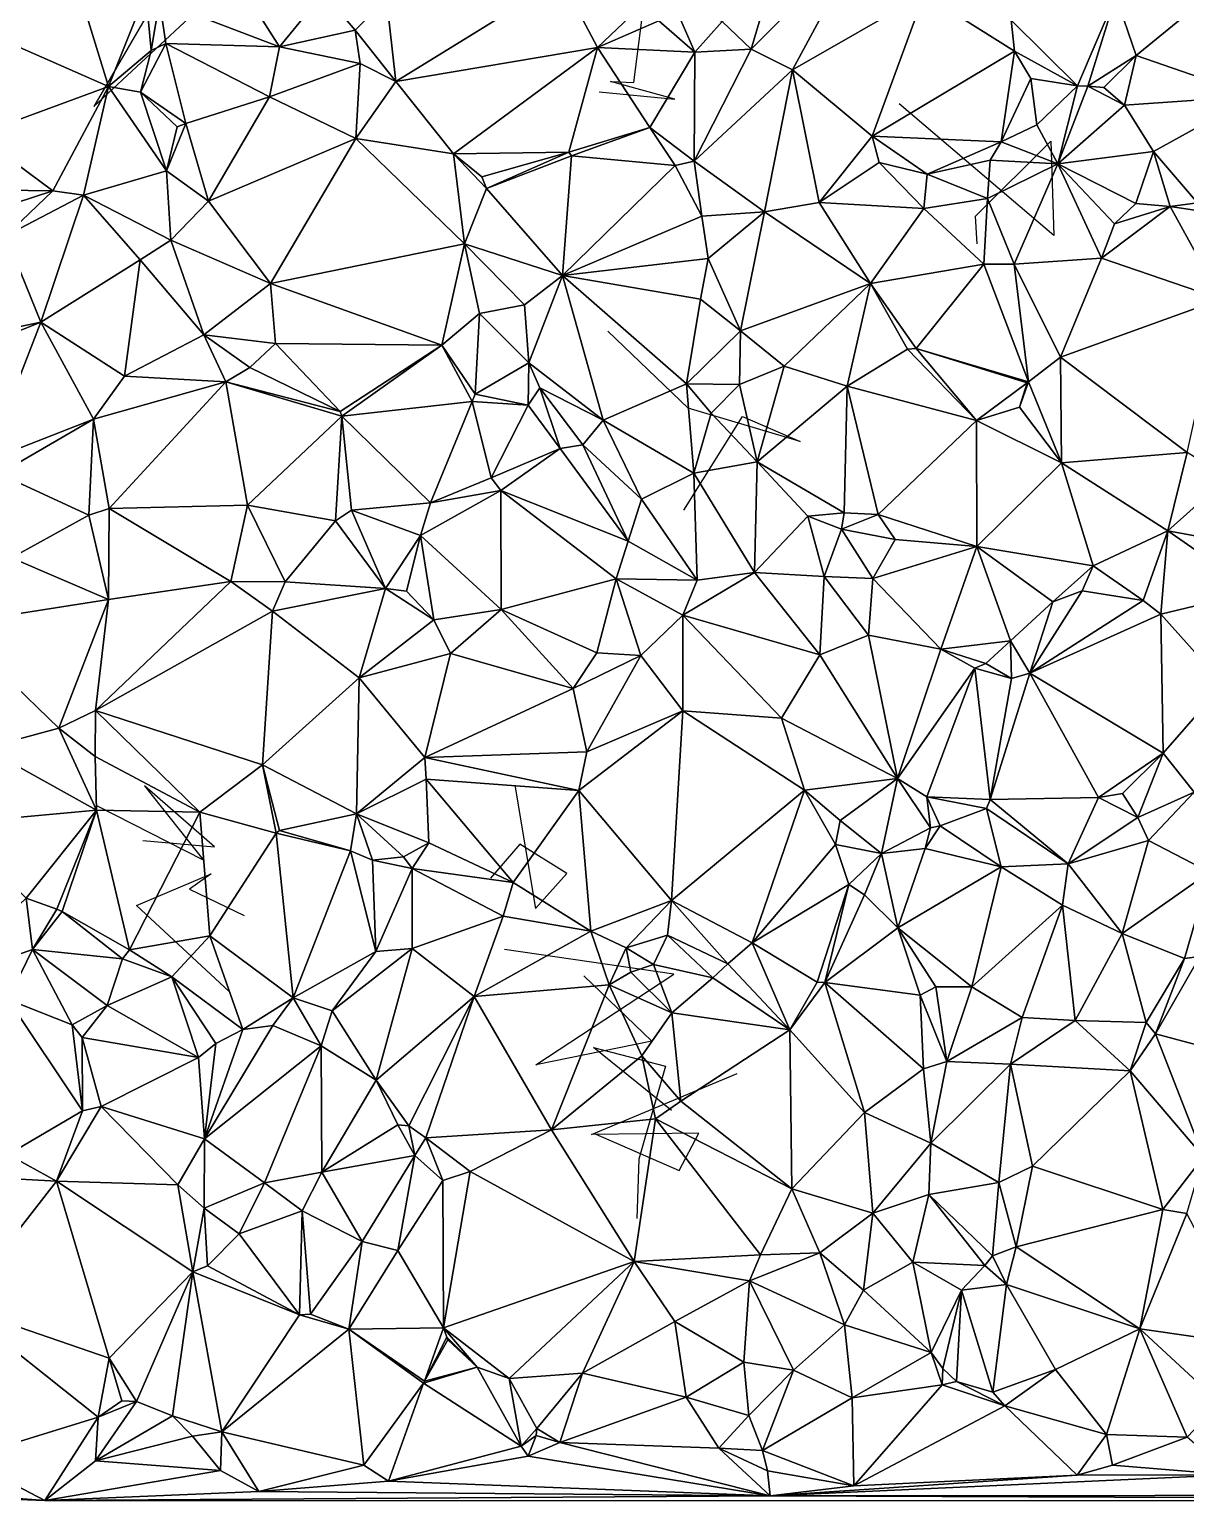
# Model space of a CAD drawing. Header units: metres. Extents: x -15.6 to 15.7, y -15.7 to 15.8.
# Drawn here: x -6.99 to 3.85, y -14.99 to -1.2 of the extents above; entities that cross this region are included whole.
import ezdxf

# ---------------------------------------------------------------- set-up
doc = ezdxf.new("R2010")
doc.units = ezdxf.units.M
doc.layers.add('CRACKS', color=1, linetype='Continuous')
doc.layers.add('STREET_MESH', color=7, linetype='Continuous')

msp = doc.modelspace()

# ---------------------------------------------------------------- linework, layer by layer
at = {"layer": 'CRACKS'}
for points in [[(-5.534, -0.576, 0.1), (-5.418, -0.26, 0.1), (-6.386, -1.922, 0.1), (-5.404, -1.012, 0.1), (-6.737, -0.388, 0.1)], [(-1.649, -1.785, 0.1), (-0.939, -1.854, 0.1), (-1.543, -1.689, 0.1), (-1.322, -1.697, 0.1), (-1.198, -0.72, 0.1)], [(1.895, -3.211, 0.1), (1.881, -2.952, 0.1), (2.586, -2.248, 0.1), (2.613, -3.133, 0.1), (1.163, -1.899, 0.1)], [(-0.854, -5.707, 0.1), (-0.303, -4.83, 0.1), (0.236, -5.064, 0.1), (-0.813, -4.751, 0.1), (-1.568, -4.03, 0.1)], [(-5.925, -8.804, 0.1), (-5.254, -8.864, 0.1), (-5.911, -8.292, 0.1), (-5.357, -8.987, 0.1), (-6.352, -8.482, 0.1)], [(-2.437, -8.287, 0.1), (-2.244, -9.441, 0.1), (-1.952, -9.113, 0.1), (-2.393, -8.84, 0.1), (-2.668, -9.158, 0.1)], [(-5.115, -10.219, 0.1), (-5.985, -9.412, 0.1), (-5.284, -9.118, 0.1), (-5.487, -9.26, 0.1), (-4.976, -9.507, 0.1)], [(-1.791, -10.073, 0.1), (-1.153, -10.684, 0.1), (-2.241, -10.907, 0.1), (-0.949, -10.056, 0.1), (-2.535, -9.825, 0.1)], [(-0.97, -11.334, 0.1), (-1.7, -10.746, 0.1), (-1.027, -10.921, 0.1), (-1.277, -11.79, 0.1), (-1.296, -12.347, 0.1)], [(-1.68, -11.557, 0.1), (-0.899, -11.897, 0.1), (-0.714, -11.549, 0.1), (-1.721, -11.561, 0.1), (-0.355, -10.987, 0.1)]]:
    msp.add_polyline3d(points, dxfattribs=at)
at = {"layer": 'STREET_MESH'}
for points in [[(-0.494, -1.126), (-0.223, -1.385), (0.171, -0.054)], [(-0.223, -1.385), (0.855, -0.299), (0.171, -0.054)], [(-5.344, -0.261), (-5.77, -0.937), (-4.645, -1.364)], [(-4.233, -0.857), (-5.344, -0.261), (-4.645, -1.364)], [(0.164, -1.58), (0.855, -0.299), (-0.223, -1.385)], [(0.855, -0.299), (0.164, -1.58), (1.399, -0.87)], [(3.387, -1.444), (4.784, -0.301), (3.196, -0.887)], [(4.489, -1.828), (4.784, -0.301), (3.387, -1.444)], [(-7.422, -1.221), (-6.916, -0.525), (-7.408, -0.777)], [(-7.422, -1.221), (-6.597, -0.595), (-6.916, -0.525)], [(-6.597, -0.595), (-7.422, -1.221), (-6.247, -1.735)], [(-5.899, -0.859), (-6.597, -0.595), (-6.247, -1.735)], [(-2.001, -0.731), (-3.641, -0.909), (-3.555, -1.689)], [(-2.001, -0.731), (-3.555, -1.689), (-1.663, -1.371)], [(-2.001, -0.731), (-1.663, -1.371), (-1.298, -1.023)], [(-5.847, -1.399), (-5.899, -0.859), (-6.247, -1.735)], [(-5.899, -0.859), (-5.847, -1.399), (-5.77, -0.937)], [(-5.847, -1.399), (-5.709, -1.333), (-5.77, -0.937)], [(-5.77, -0.937), (-5.709, -1.333), (-4.645, -1.364)], [(-3.935, -1.208), (-4.233, -0.857), (-4.645, -1.364)], [(-3.935, -1.208), (-3.641, -0.909), (-4.233, -0.857)], [(-3.555, -1.689), (-3.641, -0.909), (-3.935, -1.208)], [(-0.949, -0.963), (-1.089, -1.122), (-0.752, -1.414)], [(-0.494, -1.126), (-0.949, -0.963), (-0.752, -1.414)], [(0.164, -1.58), (0.911, -2.203), (1.399, -0.87)], [(0.911, -2.203), (2.247, -1.405), (1.399, -0.87)], [(2.247, -1.405), (2.213, -1.113), (1.399, -0.87)], [(3.196, -0.887), (2.213, -1.113), (2.837, -1.731)], [(2.934, -1.734), (3.196, -0.887), (2.837, -1.731)], [(2.934, -1.734), (3.387, -1.444), (3.196, -0.887)], [(-1.663, -1.371), (-1.089, -1.122), (-1.298, -1.023)], [(-6.247, -1.735), (-7.422, -1.221), (-7.479, -2.19)], [(-3.888, -1.52), (-3.935, -1.208), (-4.645, -1.364)], [(-3.555, -1.689), (-3.935, -1.208), (-3.888, -1.52)], [(-1.089, -1.122), (-1.663, -1.371), (-0.752, -1.414)], [(-0.494, -1.126), (-0.752, -1.414), (-0.223, -1.385)], [(2.213, -1.113), (2.247, -1.405), (2.837, -1.731)], [(-5.709, -1.333), (-5.946, -1.788), (-5.521, -2.082)], [(-5.946, -1.788), (-5.709, -1.333), (-5.847, -1.399)], [(-5.709, -1.333), (-5.521, -2.082), (-4.738, -1.832)], [(-5.709, -1.333), (-4.738, -1.832), (-4.645, -1.364)], [(-4.738, -1.832), (-3.888, -1.52), (-4.645, -1.364)], [(-3.555, -1.689), (-3.014, -2.368), (-1.663, -1.371)], [(-3.014, -2.368), (-1.932, -2.353), (-1.663, -1.371)], [(-1.663, -1.371), (-1.932, -2.353), (-1.174, -2.119)], [(-0.752, -1.414), (-1.663, -1.371), (-1.174, -2.119)], [(-5.946, -1.788), (-5.847, -1.399), (-6.247, -1.735)], [(-0.757, -2.436), (-0.752, -1.414), (-1.174, -2.119)], [(-0.757, -2.436), (0.164, -1.58), (-0.223, -1.385)], [(-0.752, -1.414), (-0.757, -2.436), (-0.223, -1.385)], [(2.247, -1.405), (0.911, -2.203), (2.12, -2.256)], [(2.398, -1.66), (2.247, -1.405), (2.12, -2.256)], [(2.247, -1.405), (2.398, -1.66), (2.837, -1.731)], [(2.934, -1.734), (3.084, -1.744), (3.387, -1.444)], [(3.387, -1.444), (3.084, -1.744), (3.278, -1.912)], [(4.489, -1.828), (3.387, -1.444), (3.278, -1.912)], [(-3.888, -1.52), (-4.738, -1.832), (-3.93, -2.224)], [(-3.555, -1.689), (-3.888, -1.52), (-3.93, -2.224)], [(-0.757, -2.436), (-0.098, -2.912), (0.164, -1.58)], [(-0.098, -2.912), (0.416, -2.823), (0.164, -1.58)], [(0.164, -1.58), (0.416, -2.823), (0.911, -2.203)], [(-6.768, -2.714), (-6.247, -1.735), (-7.479, -2.19)], [(-6.247, -1.735), (-6.768, -2.714), (-6.481, -2.754)], [(-6.247, -1.735), (-6.481, -2.754), (-5.703, -2.526)], [(-5.946, -1.788), (-6.247, -1.735), (-5.703, -2.526)], [(-5.521, -2.082), (-5.946, -1.788), (-5.603, -2.115)], [(-5.603, -2.115), (-5.946, -1.788), (-5.703, -2.526)], [(-3.014, -2.368), (-3.555, -1.689), (-3.93, -2.224)], [(2.456, -2.096), (2.398, -1.66), (2.12, -2.256)], [(2.398, -1.66), (2.456, -2.096), (2.837, -1.731)], [(2.456, -2.096), (2.653, -2.462), (2.837, -1.731)], [(2.653, -2.462), (2.934, -1.734), (2.837, -1.731)], [(2.934, -1.734), (2.653, -2.462), (3.278, -1.912)], [(3.084, -1.744), (2.934, -1.734), (3.278, -1.912)], [(-5.521, -2.082), (-5.311, -2.812), (-4.738, -1.832)], [(-4.738, -1.832), (-5.311, -2.812), (-3.93, -2.224)], [(2.653, -2.462), (3.549, -2.345), (3.278, -1.912)], [(3.549, -2.345), (4.489, -1.828), (3.278, -1.912)], [(4.489, -1.828), (3.549, -2.345), (3.962, -2.826)], [(-7.231, -2.708), (-6.768, -2.714), (-7.479, -2.19)], [(-5.311, -2.812), (-5.521, -2.082), (-5.703, -2.526)], [(-5.521, -2.082), (-5.603, -2.115), (-5.703, -2.526)], [(-1.932, -2.353), (-1.906, -2.387), (-1.174, -2.119)], [(-1.906, -2.387), (-0.935, -2.477), (-1.174, -2.119)], [(-0.935, -2.477), (-0.757, -2.436), (-1.174, -2.119)], [(0.416, -2.823), (0.976, -2.45), (0.911, -2.203)], [(0.911, -2.203), (1.427, -2.559), (2.12, -2.256)], [(0.976, -2.45), (1.427, -2.559), (0.911, -2.203)], [(2.653, -2.462), (2.456, -2.096), (2.12, -2.256)], [(-5.311, -2.812), (-4.729, -3.583), (-3.93, -2.224)], [(-4.729, -3.583), (-2.91, -3.212), (-3.93, -2.224)], [(-2.91, -3.212), (-3.014, -2.368), (-3.93, -2.224)], [(1.427, -2.559), (2.016, -2.428), (2.12, -2.256)], [(2.016, -2.428), (2.653, -2.462), (2.12, -2.256)], [(-2.747, -2.583), (-1.932, -2.353), (-3.014, -2.368)], [(-3.014, -2.368), (-2.91, -3.212), (-2.704, -2.693)], [(-2.747, -2.583), (-3.014, -2.368), (-2.704, -2.693)], [(-1.932, -2.353), (-2.747, -2.583), (-2.704, -2.693)], [(-1.906, -2.387), (-1.932, -2.353), (-2.704, -2.693)], [(-1.992, -3.507), (-1.906, -2.387), (-2.704, -2.693)], [(-0.935, -2.477), (-1.906, -2.387), (-1.992, -3.507)], [(-0.685, -2.951), (-0.935, -2.477), (-1.992, -3.507)], [(-0.935, -2.477), (-0.685, -2.951), (-0.757, -2.436)], [(-0.757, -2.436), (-0.685, -2.951), (-0.098, -2.912)], [(0.976, -2.45), (0.416, -2.823), (1.395, -2.88)], [(1.427, -2.559), (0.976, -2.45), (1.395, -2.88)], [(1.992, -2.787), (2.016, -2.428), (1.427, -2.559)], [(2.016, -2.428), (1.992, -2.787), (2.653, -2.462)], [(2.653, -2.462), (1.992, -2.787), (2.241, -3.403)], [(3.062, -3.344), (2.653, -2.462), (2.241, -3.403)], [(3.382, -2.833), (3.549, -2.345), (2.653, -2.462)], [(3.062, -3.344), (3.182, -3.023), (2.653, -2.462)], [(3.182, -3.023), (3.382, -2.833), (2.653, -2.462)], [(3.549, -2.345), (3.382, -2.833), (3.704, -2.861)], [(3.549, -2.345), (3.704, -2.861), (3.962, -2.826)], [(-6.481, -2.754), (-5.662, -3.175), (-5.703, -2.526)], [(-5.662, -3.175), (-5.311, -2.812), (-5.703, -2.526)], [(1.992, -2.787), (1.427, -2.559), (1.395, -2.88)], [(-6.768, -2.714), (-7.231, -2.708), (-7.123, -2.829)], [(-7.209, -3.136), (-6.768, -2.714), (-7.123, -2.829)], [(-6.768, -2.714), (-7.209, -3.136), (-6.481, -2.754)], [(-7.209, -3.136), (-6.883, -3.944), (-6.481, -2.754)], [(-6.883, -3.944), (-5.951, -3.362), (-6.481, -2.754)], [(-5.951, -3.362), (-5.662, -3.175), (-6.481, -2.754)], [(-2.91, -3.212), (-1.992, -3.507), (-2.704, -2.693)], [(-5.662, -3.175), (-4.729, -3.583), (-5.311, -2.812)], [(0.416, -2.823), (-0.098, -2.912), (0.896, -3.583)], [(1.395, -2.88), (0.416, -2.823), (0.896, -3.583)], [(1.959, -3.4), (1.395, -2.88), (0.896, -3.583)], [(1.959, -3.4), (1.992, -2.787), (1.395, -2.88)], [(1.992, -2.787), (1.959, -3.4), (2.241, -3.403)], [(3.704, -2.861), (3.182, -3.023), (3.062, -3.344)], [(4.182, -3.729), (3.704, -2.861), (3.062, -3.344)], [(3.382, -2.833), (3.182, -3.023), (3.704, -2.861)], [(3.704, -2.861), (4, -2.904), (3.962, -2.826)], [(4.182, -3.729), (4, -2.904), (3.704, -2.861)], [(-0.625, -3.347), (-0.685, -2.951), (-1.992, -3.507)], [(-0.685, -2.951), (-0.625, -3.347), (-0.098, -2.912)], [(-0.625, -3.347), (-0.323, -4.025), (-0.098, -2.912)], [(-0.098, -2.912), (-0.323, -4.025), (0.896, -3.583)], [(-6.883, -3.944), (-7.209, -3.136), (-7.731, -4.123)], [(-5.951, -3.362), (-5.354, -4.065), (-5.662, -3.175)], [(-5.662, -3.175), (-5.354, -4.065), (-4.729, -3.583)], [(-2.91, -3.212), (-4.729, -3.583), (-3.123, -4.161)], [(-2.77, -3.863), (-2.91, -3.212), (-3.123, -4.161)], [(-2.347, -3.784), (-1.992, -3.507), (-2.91, -3.212)], [(-2.77, -3.863), (-2.347, -3.784), (-2.91, -3.212)], [(-5.951, -3.362), (-6.883, -3.944), (-6.097, -4.452)], [(-5.354, -4.065), (-5.951, -3.362), (-6.097, -4.452)], [(-0.698, -3.731), (-0.625, -3.347), (-1.992, -3.507)], [(-0.625, -3.347), (-0.698, -3.731), (-0.323, -4.025)], [(1.323, -4.191), (1.959, -3.4), (0.896, -3.583)], [(2.377, -4.503), (1.959, -3.4), (1.323, -4.191)], [(2.241, -3.403), (1.959, -3.4), (2.377, -4.503)], [(2.677, -4.273), (3.062, -3.344), (2.241, -3.403)], [(2.677, -4.273), (2.241, -3.403), (2.377, -4.503)], [(2.677, -4.273), (4.182, -3.729), (3.062, -3.344)], [(-5.354, -4.065), (-4.683, -4.144), (-4.729, -3.583)], [(-4.729, -3.583), (-4.683, -4.144), (-3.123, -4.161)], [(-2.347, -3.784), (-2.308, -4.325), (-1.992, -3.507)], [(-2.308, -4.325), (-1.61, -4.863), (-1.992, -3.507)], [(-1.61, -4.863), (-0.829, -4.522), (-1.992, -3.507)], [(-0.829, -4.522), (-0.698, -3.731), (-1.992, -3.507)], [(-0.323, -4.025), (0.086, -4.358), (0.896, -3.583)], [(0.086, -4.358), (0.676, -4.545), (0.896, -3.583)], [(0.676, -4.545), (1.242, -4.199), (0.896, -3.583)], [(1.242, -4.199), (1.323, -4.191), (0.896, -3.583)], [(-2.347, -3.784), (-2.77, -3.863), (-2.308, -4.325)], [(-0.698, -3.731), (-0.829, -4.522), (-0.323, -4.025)], [(4.182, -3.729), (2.677, -4.273), (3.863, -5.166)], [(-7.768, -4.3), (-6.883, -3.944), (-7.731, -4.123)], [(-6.883, -3.944), (-7.768, -4.3), (-7.387, -5.245)], [(-6.387, -4.853), (-6.883, -3.944), (-7.387, -5.245)], [(-6.883, -3.944), (-6.387, -4.853), (-6.097, -4.452)], [(-2.809, -4.621), (-2.77, -3.863), (-3.123, -4.161)], [(-2.77, -3.863), (-2.809, -4.621), (-2.308, -4.325)], [(-5.354, -4.065), (-6.097, -4.452), (-5.147, -4.504)], [(-4.923, -4.37), (-5.354, -4.065), (-5.147, -4.504)], [(-5.354, -4.065), (-4.923, -4.37), (-4.683, -4.144)], [(-0.829, -4.522), (-0.333, -4.529), (-0.323, -4.025)], [(-0.333, -4.529), (0.086, -4.358), (-0.323, -4.025)], [(-4.923, -4.37), (-4.075, -4.783), (-4.683, -4.144)], [(-4.683, -4.144), (-4.075, -4.783), (-3.123, -4.161)], [(-4.075, -4.783), (-4.061, -4.825), (-3.123, -4.161)], [(-4.061, -4.825), (-2.838, -4.69), (-3.123, -4.161)], [(-2.838, -4.69), (-2.809, -4.621), (-3.123, -4.161)], [(1.888, -4.867), (1.242, -4.199), (0.676, -4.545)], [(1.242, -4.199), (1.888, -4.867), (1.323, -4.191)], [(2.364, -4.515), (2.377, -4.503), (1.323, -4.191)], [(1.888, -4.867), (2.364, -4.515), (1.323, -4.191)], [(2.685, -5.264), (2.677, -4.273), (2.377, -4.503)], [(3.863, -5.166), (2.677, -4.273), (2.685, -5.264)], [(-4.075, -4.783), (-4.923, -4.37), (-5.147, -4.504)], [(-2.809, -4.621), (-2.313, -4.723), (-2.308, -4.325)], [(-2.313, -4.723), (-2.203, -4.562), (-2.308, -4.325)], [(-2.308, -4.325), (-2.203, -4.562), (-1.61, -4.863)], [(-0.333, -4.529), (-0.166, -5.254), (0.086, -4.358)], [(0.086, -4.358), (-0.166, -5.254), (0.676, -4.545)], [(-6.097, -4.452), (-6.387, -4.853), (-5.147, -4.504)], [(-6.387, -4.853), (-6.24, -5.692), (-5.147, -4.504)], [(-6.24, -5.692), (-4.944, -5.66), (-5.147, -4.504)], [(-4.944, -5.66), (-4.061, -4.825), (-5.147, -4.504)], [(-4.061, -4.825), (-4.075, -4.783), (-5.147, -4.504)], [(-0.829, -4.522), (-1.61, -4.863), (-0.759, -5.36)], [(-0.598, -4.798), (-0.829, -4.522), (-0.759, -5.36)], [(-0.333, -4.529), (-0.829, -4.522), (-0.598, -4.798)], [(-0.166, -5.254), (-0.333, -4.529), (-0.598, -4.798)], [(-0.166, -5.254), (0.649, -5.732), (0.676, -4.545)], [(0.649, -5.732), (0.968, -5.748), (0.676, -4.545)], [(0.968, -5.748), (1.888, -4.867), (0.676, -4.545)], [(2.292, -4.742), (2.364, -4.515), (1.888, -4.867)], [(2.292, -4.742), (2.685, -5.264), (2.377, -4.503)], [(2.364, -4.515), (2.292, -4.742), (2.377, -4.503)], [(-2.313, -4.723), (-2.809, -4.621), (-2.838, -4.69)], [(-2.203, -4.562), (-2.313, -4.723), (-2.014, -5.129)], [(-1.802, -5.095), (-2.203, -4.562), (-2.014, -5.129)], [(-2.203, -4.562), (-1.802, -5.095), (-1.61, -4.863)], [(-4.119, -5.808), (-4.061, -4.825), (-4.944, -5.66)], [(-4.061, -4.825), (-4.119, -5.808), (-3.969, -5.708)], [(-4.061, -4.825), (-3.23, -5.639), (-2.838, -4.69)], [(-4.061, -4.825), (-3.969, -5.708), (-3.23, -5.639)], [(-2.838, -4.69), (-3.23, -5.639), (-2.66, -5.406)], [(-2.313, -4.723), (-2.838, -4.69), (-2.66, -5.406)], [(-2.014, -5.129), (-2.313, -4.723), (-2.66, -5.406)], [(-0.166, -5.254), (-0.598, -4.798), (-0.759, -5.36)], [(2.685, -5.264), (2.292, -4.742), (1.888, -4.867)], [(-7.271, -5.368), (-6.387, -4.853), (-7.387, -5.245)], [(-6.387, -4.853), (-7.271, -5.368), (-6.431, -5.753)], [(-6.24, -5.692), (-6.387, -4.853), (-6.431, -5.753)], [(-1.61, -4.863), (-1.802, -5.095), (-1.25, -5.605)], [(-1.61, -4.863), (-1.25, -5.605), (-0.759, -5.36)], [(1.892, -6.049), (1.888, -4.867), (0.968, -5.748)], [(2.685, -5.264), (1.888, -4.867), (1.892, -6.049)], [(-1.802, -5.095), (-2.014, -5.129), (-1.376, -5.997)], [(-1.25, -5.605), (-1.802, -5.095), (-1.376, -5.997)], [(-2.569, -5.523), (-2.014, -5.129), (-2.66, -5.406)], [(-2.014, -5.129), (-2.569, -5.523), (-1.376, -5.997)], [(3.863, -5.166), (2.685, -5.264), (3.683, -5.9)], [(4.241, -5.4), (3.863, -5.166), (3.683, -5.9)], [(-7.271, -5.368), (-7.158, -6.155), (-6.431, -5.753)], [(-0.759, -5.36), (-1.25, -5.605), (-0.73, -6.363)], [(-0.191, -6.293), (-0.166, -5.254), (-0.759, -5.36)], [(-0.191, -6.293), (-0.759, -5.36), (-0.73, -6.363)], [(-0.166, -5.254), (-0.191, -6.293), (0.308, -5.764)], [(0.649, -5.732), (-0.166, -5.254), (0.308, -5.764)], [(2.982, -6.228), (2.685, -5.264), (1.892, -6.049)], [(2.685, -5.264), (2.982, -6.228), (3.683, -5.9)], [(-3.23, -5.639), (-2.569, -5.523), (-2.66, -5.406)], [(4.756, -6.098), (4.241, -5.4), (3.683, -5.9)], [(-3.23, -5.639), (-3.969, -5.708), (-3.324, -5.946)], [(-2.567, -6.638), (-2.569, -5.523), (-3.324, -5.946)], [(-2.569, -5.523), (-3.23, -5.639), (-3.324, -5.946)], [(-2.569, -5.523), (-1.489, -6.351), (-1.376, -5.997)], [(-1.489, -6.351), (-2.569, -5.523), (-2.567, -6.638)], [(-0.73, -6.363), (-1.25, -5.605), (-1.376, -5.997)], [(-7.158, -6.155), (-6.248, -6.546), (-6.431, -5.753)], [(-6.248, -6.546), (-6.24, -5.692), (-6.431, -5.753)], [(-5.1, -6.375), (-6.24, -5.692), (-6.248, -6.546)], [(-6.24, -5.692), (-5.1, -6.375), (-4.944, -5.66)], [(-5.1, -6.375), (-4.591, -6.379), (-4.944, -5.66)], [(-4.591, -6.379), (-4.119, -5.808), (-4.944, -5.66)], [(-3.969, -5.708), (-4.119, -5.808), (-3.65, -6.442)], [(-3.969, -5.708), (-3.65, -6.442), (-3.324, -5.946)], [(-0.191, -6.293), (0.461, -6.329), (0.308, -5.764)], [(0.625, -5.886), (0.649, -5.732), (0.308, -5.764)], [(0.461, -6.329), (0.625, -5.886), (0.308, -5.764)], [(0.649, -5.732), (0.625, -5.886), (0.968, -5.748)], [(0.625, -5.886), (1.126, -5.981), (0.968, -5.748)], [(1.126, -5.981), (1.892, -6.049), (0.968, -5.748)], [(-4.119, -5.808), (-4.591, -6.379), (-3.65, -6.442)], [(0.625, -5.886), (0.461, -6.329), (0.918, -6.348)], [(1.126, -5.981), (0.625, -5.886), (0.918, -6.348)], [(2.982, -6.228), (3.451, -6.553), (3.683, -5.9)], [(3.451, -6.553), (3.618, -6.681), (3.683, -5.9)], [(3.618, -6.681), (4.503, -6.469), (3.683, -5.9)], [(4.503, -6.469), (4.756, -6.098), (3.683, -5.9)], [(-3.65, -6.442), (-3.455, -6.467), (-3.324, -5.946)], [(-3.455, -6.467), (-3.198, -6.735), (-3.324, -5.946)], [(-3.198, -6.735), (-2.567, -6.638), (-3.324, -5.946)], [(-1.489, -6.351), (-0.73, -6.363), (-1.376, -5.997)], [(1.892, -6.049), (1.126, -5.981), (0.918, -6.348)], [(1.892, -6.049), (0.918, -6.348), (1.554, -7.012)], [(2.208, -6.932), (1.892, -6.049), (1.554, -7.012)], [(1.892, -6.049), (2.208, -6.932), (2.606, -6.566)], [(2.982, -6.228), (1.892, -6.049), (2.606, -6.566)], [(-6.248, -6.546), (-7.158, -6.155), (-7.722, -6.776)], [(-0.862, -6.691), (-0.191, -6.293), (-0.73, -6.363)], [(-0.191, -6.293), (-0.862, -6.691), (0.42, -7.065)], [(0.461, -6.329), (-0.191, -6.293), (0.42, -7.065)], [(0.877, -6.88), (0.461, -6.329), (0.42, -7.065)], [(0.461, -6.329), (0.877, -6.88), (0.918, -6.348)], [(2.982, -6.228), (2.606, -6.566), (2.879, -6.465)], [(3.451, -6.553), (2.982, -6.228), (2.879, -6.465)], [(-5.1, -6.375), (-6.369, -7.585), (-4.711, -6.653)], [(-5.1, -6.375), (-6.248, -6.546), (-6.369, -7.585)], [(-4.591, -6.379), (-5.1, -6.375), (-4.711, -6.653)], [(-3.65, -6.442), (-4.591, -6.379), (-4.711, -6.653)], [(-3.899, -7.279), (-3.65, -6.442), (-4.711, -6.653)], [(-3.198, -6.735), (-3.65, -6.442), (-3.899, -7.279)], [(-3.198, -6.735), (-3.455, -6.467), (-3.65, -6.442)], [(-1.489, -6.351), (-2.567, -6.638), (-1.67, -7.044)], [(-1.256, -7.069), (-1.489, -6.351), (-1.67, -7.044)], [(-1.489, -6.351), (-0.862, -6.691), (-0.73, -6.363)], [(-0.862, -6.691), (-1.489, -6.351), (-1.256, -7.069)], [(0.918, -6.348), (0.877, -6.88), (1.554, -7.012)], [(2.606, -6.566), (2.388, -7.235), (2.879, -6.465)], [(2.388, -7.235), (3.451, -6.553), (2.879, -6.465)], [(4.205, -7.338), (4.503, -6.469), (3.618, -6.681)], [(-6.713, -7.751), (-6.248, -6.546), (-7.722, -6.776)], [(-6.248, -6.546), (-6.713, -7.751), (-6.369, -7.585)], [(2.208, -6.932), (2.388, -7.235), (2.606, -6.566)], [(3.618, -6.681), (3.451, -6.553), (2.388, -7.235)], [(-6.369, -7.585), (-4.803, -8.095), (-4.711, -6.653)], [(-4.803, -8.095), (-3.899, -7.279), (-4.711, -6.653)], [(-3.198, -6.735), (-3.899, -7.279), (-3.043, -7.051)], [(-2.567, -6.638), (-3.198, -6.735), (-3.043, -7.051)], [(-1.893, -7.378), (-2.567, -6.638), (-3.043, -7.051)], [(-2.567, -6.638), (-1.893, -7.378), (-1.67, -7.044)], [(-0.862, -6.691), (-1.256, -7.069), (-0.862, -7.588)], [(0.062, -7.658), (-0.862, -6.691), (-0.862, -7.588)], [(-0.862, -6.691), (0.062, -7.658), (0.42, -7.065)], [(3.618, -6.681), (2.388, -7.235), (3.638, -7.985)], [(4.205, -7.338), (3.618, -6.681), (3.638, -7.985)], [(-6.713, -7.751), (-7.722, -6.776), (-7.406, -7.939)], [(1.15, -8.224), (0.877, -6.88), (0.42, -7.065)], [(0.877, -6.88), (1.15, -8.224), (1.554, -7.012)], [(1.15, -8.224), (1.874, -7.19), (1.554, -7.012)], [(1.977, -7.145), (2.208, -6.932), (1.554, -7.012)], [(1.874, -7.19), (1.977, -7.145), (1.554, -7.012)], [(2.208, -6.932), (1.977, -7.145), (2.216, -7.287)], [(2.388, -7.235), (2.208, -6.932), (2.216, -7.287)], [(-3.899, -7.279), (-3.281, -8.025), (-3.043, -7.051)], [(-3.281, -8.025), (-1.893, -7.378), (-3.043, -7.051)], [(-1.893, -7.378), (-1.256, -7.069), (-1.67, -7.044)], [(-1.764, -7.972), (-1.256, -7.069), (-1.893, -7.378)], [(-1.256, -7.069), (-1.764, -7.972), (-0.862, -7.588)], [(0.062, -7.658), (1.15, -8.224), (0.42, -7.065)], [(1.977, -7.145), (1.874, -7.19), (2.216, -7.287)], [(-4.803, -8.095), (-3.924, -8.553), (-3.899, -7.279)], [(-3.924, -8.553), (-3.281, -8.025), (-3.899, -7.279)], [(1.423, -8.395), (1.874, -7.19), (1.15, -8.224)], [(1.423, -8.395), (2.018, -8.42), (1.874, -7.19)], [(1.874, -7.19), (2.018, -8.42), (2.216, -7.287)], [(2.018, -8.42), (2.388, -7.235), (2.216, -7.287)], [(2.018, -8.42), (3.032, -8.402), (2.388, -7.235)], [(2.388, -7.235), (3.032, -8.402), (3.638, -7.985)], [(-3.281, -8.025), (-1.764, -7.972), (-1.893, -7.378)], [(3.931, -8.351), (4.205, -7.338), (3.638, -7.985)], [(-6.713, -7.751), (-6.373, -8.018), (-6.369, -7.585)], [(-6.369, -7.585), (-6.373, -8.018), (-5.39, -8.538)], [(-4.803, -8.095), (-6.369, -7.585), (-5.39, -8.538)], [(-0.862, -7.588), (-1.839, -8.336), (-0.971, -9.368)], [(-1.764, -7.972), (-1.839, -8.336), (-0.862, -7.588)], [(0.278, -8.333), (-0.862, -7.588), (-0.971, -9.368)], [(0.278, -8.333), (0.062, -7.658), (-0.862, -7.588)], [(0.062, -7.658), (0.278, -8.333), (1.15, -8.224)], [(-6.36, -8.519), (-6.713, -7.751), (-7.406, -7.939)], [(-6.373, -8.018), (-6.713, -7.751), (-6.36, -8.519)], [(-7.724, -8.645), (-6.36, -8.519), (-7.406, -7.939)], [(-1.764, -7.972), (-3.281, -8.025), (-1.839, -8.336)], [(3.032, -8.402), (3.258, -8.364), (3.638, -7.985)], [(3.638, -7.985), (3.258, -8.364), (3.402, -8.588)], [(3.931, -8.351), (3.638, -7.985), (3.402, -8.588)], [(-6.373, -8.018), (-6.36, -8.519), (-5.39, -8.538)], [(-4.676, -8.735), (-4.803, -8.095), (-5.39, -8.538)], [(-4.644, -8.711), (-3.924, -8.553), (-4.803, -8.095)], [(-4.676, -8.735), (-4.644, -8.711), (-4.803, -8.095)], [(-3.924, -8.553), (-3.27, -8.228), (-3.281, -8.025)], [(-3.281, -8.025), (-3.27, -8.228), (-1.839, -8.336)], [(-3.924, -8.553), (-3.245, -8.827), (-3.27, -8.228)], [(-3.27, -8.228), (-2.453, -9.199), (-1.839, -8.336)], [(-3.27, -8.228), (-3.245, -8.827), (-2.453, -9.199)], [(0.278, -8.333), (0.61, -8.616), (1.15, -8.224)], [(0.61, -8.616), (0.998, -8.927), (1.15, -8.224)], [(0.998, -8.927), (1.457, -8.685), (1.15, -8.224)], [(1.457, -8.685), (1.423, -8.395), (1.15, -8.224)], [(-2.453, -9.199), (-1.726, -9.655), (-1.839, -8.336)], [(-1.839, -8.336), (-1.726, -9.655), (-0.971, -9.368)], [(-0.214, -9.764), (0.278, -8.333), (-0.971, -9.368)], [(0.278, -8.333), (-0.214, -9.764), (0.568, -8.843)], [(0.61, -8.616), (0.278, -8.333), (0.568, -8.843)], [(1.984, -8.503), (1.423, -8.395), (1.548, -8.666)], [(1.423, -8.395), (1.984, -8.503), (2.018, -8.42)], [(1.423, -8.395), (1.457, -8.685), (1.548, -8.666)], [(3.032, -8.402), (2.018, -8.42), (2.75, -9.023)], [(3.032, -8.402), (2.75, -9.023), (3.402, -8.588)], [(3.258, -8.364), (3.032, -8.402), (3.402, -8.588)], [(3.503, -8.804), (3.931, -8.351), (3.402, -8.588)], [(3.503, -8.804), (4.074, -9.101), (3.931, -8.351)], [(-6.36, -8.519), (-7.724, -8.645), (-7.018, -9.345)], [(-6.731, -9.449), (-6.36, -8.519), (-7.018, -9.345)], [(-6.731, -9.449), (-6.683, -9.47), (-6.36, -8.519)], [(-6.36, -8.519), (-6.683, -9.47), (-6.051, -9.83)], [(-6.36, -8.519), (-6.051, -9.83), (-5.39, -8.538)], [(-5.39, -8.538), (-6.051, -9.83), (-5.297, -9.698)], [(-4.676, -8.735), (-5.39, -8.538), (-5.297, -9.698)], [(2.12, -9.052), (1.984, -8.503), (1.548, -8.666)], [(2.018, -8.42), (1.984, -8.503), (2.75, -9.023)], [(1.984, -8.503), (2.12, -9.052), (2.75, -9.023)], [(-4.644, -8.711), (-3.978, -8.901), (-3.924, -8.553)], [(-3.978, -8.901), (-3.774, -8.989), (-3.924, -8.553)], [(-3.245, -8.827), (-3.924, -8.553), (-3.482, -8.958)], [(-3.924, -8.553), (-3.774, -8.989), (-3.482, -8.958)], [(0.998, -8.927), (0.61, -8.616), (0.568, -8.843)], [(1.408, -8.878), (1.457, -8.685), (0.998, -8.927)], [(1.408, -8.878), (2.12, -9.052), (1.548, -8.666)], [(1.457, -8.685), (1.408, -8.878), (1.548, -8.666)], [(2.75, -9.023), (3.503, -8.804), (3.402, -8.588)], [(-4.515, -10.28), (-4.676, -8.735), (-5.297, -9.698)], [(-4.644, -8.711), (-4.676, -8.735), (-3.978, -8.901)], [(-3.978, -8.901), (-4.676, -8.735), (-4.515, -10.28)], [(3.255, -9.675), (3.503, -8.804), (2.75, -9.023)], [(3.503, -8.804), (3.255, -9.675), (4.074, -9.101)], [(-3.741, -9.845), (-3.978, -8.901), (-4.515, -10.28)], [(-3.774, -8.989), (-3.978, -8.901), (-3.741, -9.845)], [(-3.482, -8.958), (-3.774, -8.989), (-3.4, -9.067)], [(-3.245, -8.827), (-3.482, -8.958), (-3.4, -9.067)], [(-2.453, -9.199), (-3.245, -8.827), (-3.4, -9.067)], [(0.568, -8.843), (-0.214, -9.764), (0.694, -9.216)], [(0.998, -8.927), (0.568, -8.843), (0.694, -9.216)], [(0.839, -9.314), (0.998, -8.927), (0.694, -9.216)], [(0.998, -8.927), (0.839, -9.314), (1.152, -9.623)], [(1.408, -8.878), (0.998, -8.927), (1.152, -9.623)], [(1.408, -8.878), (1.152, -9.623), (2.12, -9.052)], [(-3.774, -8.989), (-3.741, -9.845), (-3.4, -9.067)], [(-3.741, -9.845), (-3.401, -9.817), (-3.4, -9.067)], [(-3.401, -9.817), (-2.549, -9.513), (-3.4, -9.067)], [(-2.549, -9.513), (-2.453, -9.199), (-3.4, -9.067)], [(1.152, -9.623), (1.847, -10.177), (2.12, -9.052)], [(1.847, -10.177), (2.696, -9.409), (2.12, -9.052)], [(2.12, -9.052), (2.696, -9.409), (2.75, -9.023)], [(2.696, -9.409), (3.255, -9.675), (2.75, -9.023)], [(3.255, -9.675), (3.838, -9.91), (4.074, -9.101)], [(4.074, -9.101), (3.838, -9.91), (3.984, -9.892)], [(-2.549, -9.513), (-1.726, -9.655), (-2.453, -9.199)], [(-0.214, -9.764), (0.397, -10.133), (0.694, -9.216)], [(0.397, -10.133), (0.468, -10.135), (0.694, -9.216)], [(0.468, -10.135), (0.839, -9.314), (0.694, -9.216)], [(-7.863, -10.145), (-6.959, -9.826), (-7.018, -9.345)], [(-6.959, -9.826), (-6.731, -9.449), (-7.018, -9.345)], [(-1.726, -9.655), (-1.396, -9.81), (-0.971, -9.368)], [(-1.396, -9.81), (-1.007, -9.691), (-0.971, -9.368)], [(-1.007, -9.691), (-0.441, -9.961), (-0.971, -9.368)], [(-0.441, -9.961), (-0.214, -9.764), (-0.971, -9.368)], [(0.839, -9.314), (0.468, -10.135), (1.152, -9.623)], [(-6.683, -9.47), (-6.731, -9.449), (-6.959, -9.826)], [(-6.117, -9.914), (-6.683, -9.47), (-6.959, -9.826)], [(-6.683, -9.47), (-6.117, -9.914), (-6.051, -9.83)], [(-2.549, -9.513), (-3.401, -9.817), (-2.82, -10.268)], [(-1.726, -9.655), (-2.549, -9.513), (-2.82, -10.268)], [(2.696, -9.409), (1.847, -10.177), (2.319, -10.463)], [(2.696, -9.409), (2.319, -10.463), (2.814, -10.493)], [(3.255, -9.675), (2.696, -9.409), (2.814, -10.493)], [(0.468, -10.135), (1.36, -10.253), (1.152, -9.623)], [(1.152, -9.623), (1.36, -10.253), (1.509, -10.177)], [(1.847, -10.177), (1.152, -9.623), (1.509, -10.177)], [(-6.051, -9.83), (-5.655, -10.082), (-5.297, -9.698)], [(-5.655, -10.082), (-4.987, -10.577), (-5.297, -9.698)], [(-4.987, -10.577), (-4.515, -10.28), (-5.297, -9.698)], [(-1.553, -10.158), (-1.726, -9.655), (-2.82, -10.268)], [(-1.726, -9.655), (-1.553, -10.158), (-1.396, -9.81)], [(-1.14, -9.968), (-1.007, -9.691), (-1.396, -9.81)], [(-1.14, -9.968), (-0.582, -10.092), (-1.007, -9.691)], [(-0.582, -10.092), (-0.441, -9.961), (-1.007, -9.691)], [(-0.214, -9.764), (-0.441, -9.961), (0.141, -10.578)], [(0.397, -10.133), (-0.214, -9.764), (0.141, -10.578)], [(3.479, -10.511), (3.255, -9.675), (2.814, -10.493)], [(3.479, -10.511), (3.838, -9.91), (3.255, -9.675)], [(-7.188, -10.296), (-6.959, -9.826), (-7.863, -10.145)], [(-6.959, -9.826), (-7.188, -10.296), (-6.589, -10.532)], [(-6.261, -10.352), (-6.959, -9.826), (-6.589, -10.532)], [(-6.261, -10.352), (-6.117, -9.914), (-6.959, -9.826)], [(-5.655, -10.082), (-6.117, -9.914), (-6.261, -10.352)], [(-6.117, -9.914), (-5.655, -10.082), (-6.051, -9.83)], [(-4.151, -10.401), (-3.741, -9.845), (-4.515, -10.28)], [(-3.739, -11.052), (-3.401, -9.817), (-4.151, -10.401)], [(-3.401, -9.817), (-3.741, -9.845), (-4.151, -10.401)], [(-3.401, -9.817), (-3.739, -11.052), (-2.82, -10.268)], [(-1.553, -10.158), (-1.352, -10.037), (-1.396, -9.81)], [(-1.352, -10.037), (-1.14, -9.968), (-1.396, -9.81)], [(3.838, -9.91), (3.479, -10.511), (3.566, -10.617)], [(3.566, -10.617), (4.838, -10.956), (3.984, -9.892)], [(3.838, -9.91), (3.566, -10.617), (3.984, -9.892)], [(-1.553, -10.158), (-0.968, -10.421), (-1.352, -10.037)], [(-0.968, -10.421), (-1.14, -9.968), (-1.352, -10.037)], [(-0.582, -10.092), (-1.14, -9.968), (-0.968, -10.421)], [(-0.441, -9.961), (-0.582, -10.092), (0.141, -10.578)], [(-5.655, -10.082), (-6.261, -10.352), (-5.403, -10.838)], [(-5.24, -10.707), (-5.655, -10.082), (-5.403, -10.838)], [(-5.655, -10.082), (-5.24, -10.707), (-4.987, -10.577)], [(-2.095, -11.518), (-1.553, -10.158), (-2.82, -10.268)], [(-1.248, -10.824), (-1.553, -10.158), (-2.095, -11.518)], [(-0.968, -10.421), (-1.553, -10.158), (-1.248, -10.824)], [(-0.582, -10.092), (-0.968, -10.421), (0.141, -10.578)], [(0.468, -10.135), (0.397, -10.133), (0.141, -10.578)], [(0.468, -10.135), (0.141, -10.578), (0.841, -11.353)], [(0.468, -10.135), (1.393, -10.944), (1.36, -10.253)], [(1.393, -10.944), (0.468, -10.135), (0.841, -11.353)], [(1.36, -10.253), (1.612, -10.875), (1.509, -10.177)], [(1.612, -10.875), (1.847, -10.177), (1.509, -10.177)], [(2.319, -10.463), (1.847, -10.177), (1.612, -10.875)], [(-6.491, -11.338), (-7.188, -10.296), (-7.188, -11.749)], [(-7.188, -10.296), (-6.491, -11.338), (-6.589, -10.532)], [(-4.987, -10.577), (-4.706, -10.538), (-4.515, -10.28)], [(-4.515, -10.28), (-4.706, -10.538), (-4.255, -10.729)], [(-4.151, -10.401), (-4.515, -10.28), (-4.255, -10.729)], [(-2.82, -10.268), (-3.739, -11.052), (-3.432, -11.48)], [(-3.274, -11.591), (-2.82, -10.268), (-3.432, -11.48)], [(-3.274, -11.591), (-2.095, -11.518), (-2.82, -10.268)], [(1.36, -10.253), (1.393, -10.944), (1.612, -10.875)], [(-6.494, -10.652), (-6.261, -10.352), (-6.589, -10.532)], [(-6.261, -10.352), (-6.494, -10.652), (-5.403, -10.838)], [(-3.739, -11.052), (-4.151, -10.401), (-4.255, -10.729)], [(-0.968, -10.421), (-1.248, -10.824), (-0.881, -11.248)], [(0.141, -10.578), (-0.968, -10.421), (-0.881, -11.248)], [(2.319, -10.463), (1.612, -10.875), (2.208, -10.9)], [(2.814, -10.493), (2.319, -10.463), (2.208, -10.9)], [(-6.491, -11.338), (-6.494, -10.652), (-6.589, -10.532)], [(-4.706, -10.538), (-5.348, -11.601), (-4.255, -10.729)], [(-5.348, -11.601), (-4.706, -10.538), (-4.987, -10.577)], [(-5.24, -10.707), (-5.348, -11.601), (-4.987, -10.577)], [(0.157, -12.071), (0.141, -10.578), (-0.881, -11.248)], [(0.141, -10.578), (0.157, -12.071), (0.841, -11.353)], [(3.33, -10.963), (2.814, -10.493), (2.208, -10.9)], [(3.479, -10.511), (2.814, -10.493), (3.33, -10.963)], [(3.566, -10.617), (3.479, -10.511), (3.33, -10.963)], [(4.018, -11.77), (3.566, -10.617), (3.33, -10.963)], [(3.566, -10.617), (4.018, -11.77), (4.838, -10.956)], [(-6.494, -10.652), (-6.315, -11.297), (-5.403, -10.838)], [(-6.491, -11.338), (-6.315, -11.297), (-6.494, -10.652)], [(-5.348, -11.601), (-5.24, -10.707), (-5.403, -10.838)], [(-5.348, -11.601), (-4.786, -12.013), (-4.255, -10.729)], [(-4.786, -12.013), (-4.247, -11.913), (-4.255, -10.729)], [(-4.247, -11.913), (-3.739, -11.052), (-4.255, -10.729)], [(-6.315, -11.297), (-5.348, -11.601), (-5.403, -10.838)], [(-1.12, -11.412), (-1.248, -10.824), (-2.095, -11.518)], [(-1.248, -10.824), (-1.12, -11.412), (-0.881, -11.248)], [(1.393, -10.944), (1.46, -11.642), (1.612, -10.875)], [(1.612, -10.875), (1.46, -11.642), (2.208, -10.9)], [(1.46, -11.642), (1.393, -10.944), (0.841, -11.353)], [(1.46, -11.642), (2.098, -12.009), (2.208, -10.9)], [(2.098, -12.009), (2.413, -11.857), (2.208, -10.9)], [(2.413, -11.857), (3.33, -10.963), (2.208, -10.9)], [(2.413, -11.857), (3.636, -12.262), (3.33, -10.963)], [(3.636, -12.262), (4.018, -11.77), (3.33, -10.963)], [(-4.247, -11.913), (-3.536, -11.47), (-3.739, -11.052)], [(-3.739, -11.052), (-3.536, -11.47), (-3.432, -11.48)], [(-5.598, -12.032), (-6.315, -11.297), (-6.735, -11.998)], [(-6.315, -11.297), (-6.491, -11.338), (-6.735, -11.998)], [(-6.315, -11.297), (-5.598, -12.032), (-5.348, -11.601)], [(-1.12, -11.412), (0.157, -12.071), (-0.881, -11.248)], [(-6.735, -11.998), (-6.491, -11.338), (-7.188, -11.749)], [(-1.319, -12.752), (-1.12, -11.412), (-2.095, -11.518)], [(-0.136, -12.688), (-1.12, -11.412), (-1.319, -12.752)], [(-1.12, -11.412), (-0.136, -12.688), (0.157, -12.071)], [(0.157, -12.071), (0.919, -12.299), (0.841, -11.353)], [(0.919, -12.299), (1.46, -11.642), (0.841, -11.353)], [(-4.247, -11.913), (-3.375, -11.756), (-3.536, -11.47)], [(-3.536, -11.47), (-3.375, -11.756), (-3.432, -11.48)], [(-3.375, -11.756), (-3.274, -11.591), (-3.432, -11.48)], [(-3.274, -11.591), (-2.856, -11.906), (-2.095, -11.518)], [(-2.856, -11.906), (-1.319, -12.752), (-2.095, -11.518)], [(-5.598, -12.032), (-5.352, -12.252), (-5.348, -11.601)], [(-5.352, -12.252), (-4.786, -12.013), (-5.348, -11.601)], [(-3.114, -11.99), (-3.274, -11.591), (-3.375, -11.756)], [(-3.114, -11.99), (-2.856, -11.906), (-3.274, -11.591)], [(1.442, -12.122), (1.46, -11.642), (0.919, -12.299)], [(1.46, -11.642), (1.442, -12.122), (2.098, -12.009)], [(-7.535, -11.954), (-6.735, -11.998), (-7.188, -11.749)], [(-3.375, -11.756), (-4.247, -11.913), (-3.871, -12.563)], [(-3.534, -12.649), (-3.375, -11.756), (-3.871, -12.563)], [(-3.534, -12.649), (-3.114, -11.99), (-3.375, -11.756)], [(2.26, -12.612), (2.413, -11.857), (2.098, -12.009)], [(2.413, -11.857), (2.26, -12.612), (3.636, -12.262)], [(3.86, -12.3), (4.018, -11.77), (3.636, -12.262)], [(-7.652, -13.171), (-6.735, -11.998), (-7.535, -11.954)], [(-6.735, -11.998), (-7.652, -13.171), (-6.24, -13.658)], [(-6.735, -11.998), (-6.24, -13.658), (-5.458, -12.849)], [(-5.598, -12.032), (-6.735, -11.998), (-5.458, -12.849)], [(-4.247, -11.913), (-4.786, -12.013), (-4.431, -12.275)], [(-4.247, -11.913), (-4.431, -12.275), (-3.871, -12.563)], [(-3.534, -12.649), (-3.108, -13.371), (-3.114, -11.99)], [(-3.114, -11.99), (-3.108, -13.371), (-2.856, -11.906)], [(-3.108, -13.371), (-1.319, -12.752), (-2.856, -11.906)], [(-5.352, -12.252), (-5.598, -12.032), (-5.458, -12.849)], [(-5.022, -12.492), (-4.786, -12.013), (-5.352, -12.252)], [(-4.786, -12.013), (-5.022, -12.492), (-4.431, -12.275)], [(-0.136, -12.688), (0.422, -12.67), (0.157, -12.071)], [(0.157, -12.071), (0.422, -12.67), (0.919, -12.299)], [(1.293, -12.756), (1.442, -12.122), (0.919, -12.299)], [(1.442, -12.122), (1.293, -12.756), (1.968, -12.787)], [(1.442, -12.122), (2.04, -12.698), (2.098, -12.009)], [(2.04, -12.698), (1.442, -12.122), (1.968, -12.787)], [(2.04, -12.698), (2.26, -12.612), (2.098, -12.009)], [(-5.32, -12.791), (-5.352, -12.252), (-5.458, -12.849)], [(-5.32, -12.791), (-5.022, -12.492), (-5.352, -12.252)], [(2.26, -12.612), (3.421, -13.381), (3.636, -12.262)], [(3.421, -13.381), (3.86, -12.3), (3.636, -12.262)], [(-4.431, -12.275), (-5.022, -12.492), (-4.457, -13.251)], [(-4.355, -13.245), (-4.431, -12.275), (-4.457, -13.251)], [(-4.431, -12.275), (-4.355, -13.245), (-3.871, -12.563)], [(0.422, -12.67), (0.829, -13.019), (0.919, -12.299)], [(0.829, -13.019), (1.293, -12.756), (0.919, -12.299)], [(3.86, -12.3), (3.421, -13.381), (4.508, -13.539)], [(-5.022, -12.492), (-5.32, -12.791), (-4.457, -13.251)], [(-4.355, -13.245), (-3.996, -13.386), (-3.871, -12.563)], [(-3.996, -13.386), (-3.534, -12.649), (-3.871, -12.563)], [(-3.108, -13.371), (-3.534, -12.649), (-3.996, -13.386)], [(-0.136, -12.688), (-1.319, -12.752), (-0.237, -12.933)], [(0.422, -12.67), (-0.136, -12.688), (-0.237, -12.933)], [(0.652, -13.343), (0.422, -12.67), (-0.237, -12.933)], [(0.422, -12.67), (0.652, -13.343), (0.829, -13.019)], [(2.04, -12.698), (2.17, -12.966), (2.26, -12.612)], [(2.17, -12.966), (3.421, -13.381), (2.26, -12.612)], [(-5.32, -12.791), (-5.458, -12.849), (-4.457, -13.251)], [(-3.108, -13.371), (-2.492, -13.848), (-1.319, -12.752)], [(-2.492, -13.848), (-1.803, -13.797), (-1.319, -12.752)], [(-1.803, -13.797), (-0.94, -13.312), (-1.319, -12.752)], [(-1.319, -12.752), (-0.94, -13.312), (-0.237, -12.933)], [(1.464, -13.604), (1.293, -12.756), (0.829, -13.019)], [(1.968, -12.787), (1.293, -12.756), (1.748, -13.019)], [(1.293, -12.756), (1.464, -13.604), (1.748, -13.019)], [(2.17, -12.966), (1.968, -12.787), (1.748, -13.019)], [(2.17, -12.966), (2.04, -12.698), (1.968, -12.787)], [(-5.458, -12.849), (-6.24, -13.658), (-5.984, -14.062)], [(-5.647, -14.198), (-5.458, -12.849), (-5.984, -14.062)], [(-5.458, -12.849), (-5.647, -14.198), (-5.185, -14.346)], [(-5.458, -12.849), (-5.185, -14.346), (-4.457, -13.251)], [(-0.94, -13.312), (-0.293, -13.693), (-0.237, -12.933)], [(-0.293, -13.693), (0.174, -13.768), (-0.237, -12.933)], [(0.174, -13.768), (0.652, -13.343), (-0.237, -12.933)], [(0.652, -13.343), (1.464, -13.604), (0.829, -13.019)], [(1.464, -13.604), (1.574, -13.755), (1.748, -13.019)], [(1.574, -13.755), (1.703, -13.875), (1.748, -13.019)], [(1.703, -13.875), (2.042, -13.976), (1.748, -13.019)], [(2.042, -13.976), (2.17, -12.966), (1.748, -13.019)], [(2.631, -13.762), (2.17, -12.966), (2.042, -13.976)], [(2.17, -12.966), (2.631, -13.762), (3.421, -13.381)], [(-6.343, -14.21), (-7.652, -13.171), (-7.599, -14.596)], [(-7.652, -13.171), (-6.343, -14.21), (-6.24, -13.658)], [(-5.185, -14.346), (-3.996, -13.386), (-4.457, -13.251)], [(-3.996, -13.386), (-4.355, -13.245), (-4.457, -13.251)], [(-3.284, -13.874), (-3.108, -13.371), (-3.996, -13.386)], [(-3.284, -13.874), (-3.075, -13.459), (-3.108, -13.371)], [(-2.492, -13.848), (-3.108, -13.371), (-2.792, -13.74)], [(-3.108, -13.371), (-3.075, -13.459), (-2.792, -13.74)], [(-0.94, -13.312), (-1.803, -13.797), (-0.832, -14.021)], [(-0.293, -13.693), (-0.94, -13.312), (-0.832, -14.021)], [(0.652, -13.343), (0.174, -13.768), (0.723, -14.028)], [(1.464, -13.604), (0.652, -13.343), (0.723, -14.028)], [(-3.855, -14.661), (-3.996, -13.386), (-5.185, -14.346)], [(-3.296, -13.89), (-3.996, -13.386), (-3.855, -14.661)], [(-3.284, -13.874), (-3.996, -13.386), (-3.296, -13.89)], [(-3.075, -13.459), (-3.284, -13.874), (-3.066, -13.485)], [(-3.066, -13.485), (-3.284, -13.874), (-2.792, -13.74)], [(-3.075, -13.459), (-3.066, -13.485), (-2.792, -13.74)], [(2.631, -13.762), (3.107, -14.374), (3.421, -13.381)], [(3.421, -13.381), (3.107, -14.374), (3.865, -14.396)], [(3.421, -13.381), (3.865, -14.396), (4.17, -14.077)], [(3.421, -13.381), (4.17, -14.077), (4.508, -13.539)], [(1.567, -13.907), (1.464, -13.604), (0.723, -14.028)], [(1.464, -13.604), (1.567, -13.907), (1.574, -13.755)], [(-6.343, -14.21), (-6.124, -14.058), (-6.24, -13.658)], [(-6.24, -13.658), (-6.124, -14.058), (-5.984, -14.062)], [(-3.284, -13.874), (-3.296, -13.89), (-2.792, -13.74)], [(-3.296, -13.89), (-2.379, -14.483), (-2.792, -13.74)], [(-2.379, -14.483), (-2.492, -13.848), (-2.792, -13.74)], [(-0.245, -14.195), (-0.293, -13.693), (-0.832, -14.021)], [(-0.245, -14.195), (0.174, -13.768), (-0.293, -13.693)], [(0.174, -13.768), (-0.245, -14.195), (-0.118, -14.523)], [(0.174, -13.768), (-0.118, -14.523), (0.723, -14.028)], [(1.567, -13.907), (1.703, -13.875), (1.574, -13.755)], [(2.155, -14.104), (2.631, -13.762), (2.042, -13.976)], [(2.155, -14.104), (3.107, -14.374), (2.631, -13.762)], [(-3.296, -13.89), (-3.855, -14.661), (-3.624, -14.81)], [(-2.379, -14.483), (-3.296, -13.89), (-3.624, -14.81)], [(-2.492, -13.848), (-2.232, -14.315), (-1.803, -13.797)], [(-2.379, -14.483), (-2.232, -14.315), (-2.492, -13.848)], [(-2.232, -14.315), (-2.018, -14.446), (-1.803, -13.797)], [(-1.803, -13.797), (-2.018, -14.446), (-0.832, -14.021)], [(0.738, -14.854), (1.567, -13.907), (0.723, -14.028)], [(2.155, -14.104), (1.567, -13.907), (0.738, -14.854)], [(2.155, -14.104), (1.703, -13.875), (1.567, -13.907)], [(1.703, -13.875), (2.155, -14.104), (2.042, -13.976)], [(-6.368, -14.619), (-5.647, -14.198), (-5.984, -14.062)], [(-6.343, -14.21), (-6.368, -14.619), (-5.984, -14.062)], [(-6.124, -14.058), (-6.343, -14.21), (-5.984, -14.062)], [(-2.018, -14.446), (-0.526, -14.501), (-0.832, -14.021)], [(-0.526, -14.501), (-0.245, -14.195), (-0.832, -14.021)], [(-0.118, -14.523), (0.738, -14.854), (0.723, -14.028)], [(-5.647, -14.198), (-6.368, -14.619), (-5.459, -14.388)], [(-5.185, -14.346), (-5.647, -14.198), (-5.459, -14.388)], [(-0.245, -14.195), (-0.526, -14.501), (-0.118, -14.523)], [(2.155, -14.104), (0.738, -14.854), (2.833, -14.753)], [(3.107, -14.374), (2.155, -14.104), (2.833, -14.753)], [(-6.343, -14.21), (-7.599, -14.596), (-6.845, -14.992)], [(-6.368, -14.619), (-6.343, -14.21), (-6.845, -14.992)], [(-2.237, -14.383), (-2.232, -14.315), (-2.379, -14.483)], [(-2.232, -14.315), (-2.237, -14.383), (-2.018, -14.446)], [(-6.368, -14.619), (-5.197, -14.709), (-5.459, -14.388)], [(-5.197, -14.709), (-5.185, -14.346), (-5.459, -14.388)], [(-5.185, -14.346), (-5.197, -14.709), (-4.838, -14.907)], [(-3.855, -14.661), (-5.185, -14.346), (-4.838, -14.907)], [(-2.237, -14.383), (-2.379, -14.483), (-2.314, -14.577)], [(-2.018, -14.446), (-2.237, -14.383), (-2.314, -14.577)], [(-2.018, -14.446), (-2.314, -14.577), (-0.044, -14.946)], [(-0.526, -14.501), (-2.018, -14.446), (-0.044, -14.946)], [(3.165, -14.661), (3.107, -14.374), (2.833, -14.753)], [(3.107, -14.374), (3.165, -14.661), (3.865, -14.396)], [(3.865, -14.396), (3.165, -14.661), (4.27, -14.752)], [(-7.599, -14.596), (-8.366, -14.876), (-6.845, -14.992)], [(-2.314, -14.577), (-2.379, -14.483), (-3.624, -14.81)], [(-0.044, -14.946), (-2.314, -14.577), (-3.624, -14.81)], [(-0.526, -14.501), (-0.071, -14.713), (-0.118, -14.523)], [(-0.071, -14.713), (-0.526, -14.501), (-0.044, -14.946)], [(-0.118, -14.523), (-0.071, -14.713), (0.738, -14.854)], [(-5.197, -14.709), (-6.368, -14.619), (-6.845, -14.992)], [(-4.838, -14.907), (-5.197, -14.709), (-6.845, -14.992)], [(-3.624, -14.81), (-3.855, -14.661), (-4.838, -14.907)], [(0.738, -14.854), (-0.071, -14.713), (-0.044, -14.946)], [(-0.044, -14.946), (4.27, -14.752), (2.833, -14.753)], [(4.27, -14.752), (-0.044, -14.946), (7.168, -14.94)], [(0.738, -14.854), (-0.044, -14.946), (2.833, -14.753)], [(4.27, -14.752), (3.165, -14.661), (2.833, -14.753)], [(-8.366, -14.876), (-11.119, -14.827), (-6.845, -14.992)], [(-0.044, -14.946), (-3.624, -14.81), (-4.838, -14.907)], [(-0.044, -14.946), (-4.838, -14.907), (-6.845, -14.992)], [(11.251, -14.99), (-0.044, -14.946), (-6.845, -14.992)], [(-0.044, -14.946), (11.251, -14.99), (7.168, -14.94)]]:
    msp.add_3dface(points, dxfattribs=at)

doc.saveas('drawing.dxf')
